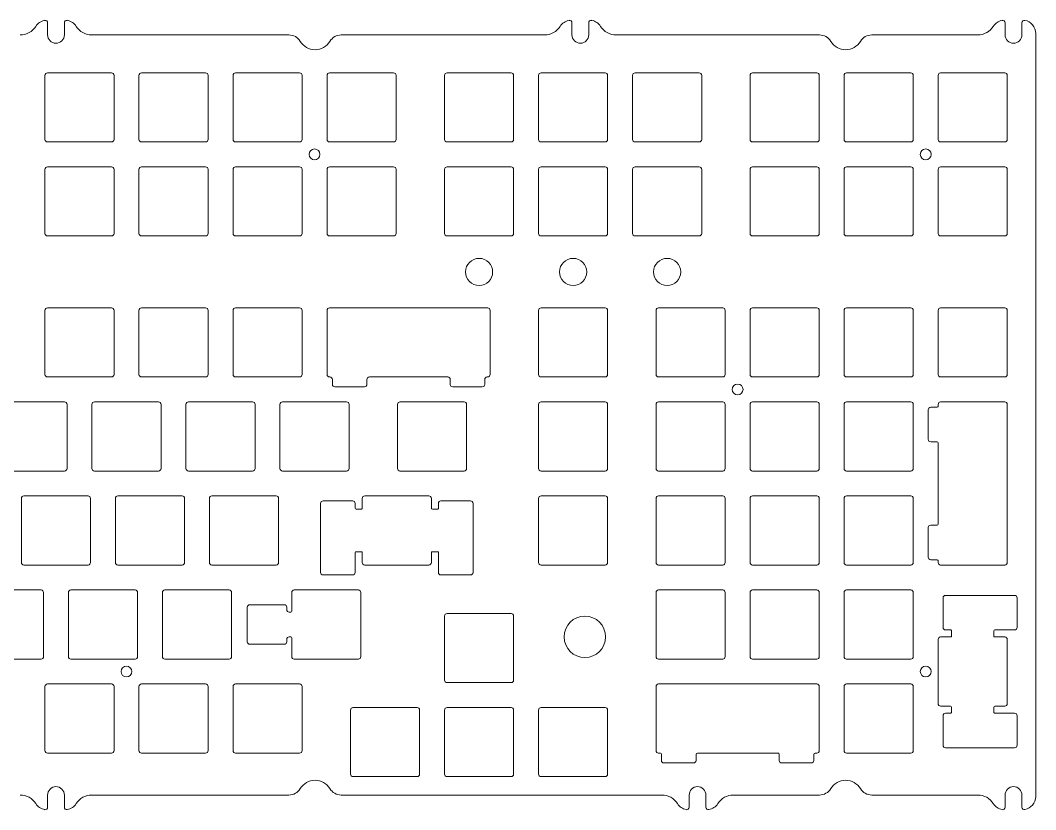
# Model space of a CAD drawing. Header units: millimetres. Extents: x 15 to 412, y 97 to 256.
# Drawn here: x 206.1 to 411.8, y 96.5 to 256.5 of the extents above; entities that cross this region are included whole.
import ezdxf

# ---------------------------------------------------------------- set-up
doc = ezdxf.new("R2010")
doc.units = ezdxf.units.MM
doc.layers.add('VISIBLE', color=7, linetype='Continuous', lineweight=0)

msp = doc.modelspace()

# ---------------------------------------------------------------- linework, layer by layer
at = {"layer": 'VISIBLE'}
for p, q in [((211.63, 255.96), (211.63, 253.5)), ((215.03, 253.5), (215.03, 255.96)), ((317.88, 255.96), (317.88, 253.5)), ((321.28, 253.5), (321.28, 255.96)), ((405.63, 255.96), (405.63, 253.5)), ((409.03, 253.5), (409.03, 255.96)), ((220.56, 253.5), (260.52, 253.5)), ((271.14, 253.5), (312.36, 253.5)), ((326.81, 253.5), (368.02, 253.5)), ((378.64, 253.5), (400.11, 253.5)), ((411.83, 253.8), (411.83, 99.2)), ((211.1, 232.32), (211.1, 245.32)), ((211.6, 245.82), (224.6, 245.82)), ((225.1, 245.32), (225.1, 232.32)), ((230.15, 232.32), (230.15, 245.32)), ((230.65, 245.82), (243.65, 245.82)), ((244.15, 245.32), (244.15, 232.32)), ((249.2, 232.32), (249.2, 245.32)), ((249.7, 245.82), (262.7, 245.82)), ((263.2, 245.32), (263.2, 232.32)), ((268.25, 232.32), (268.25, 245.32)), ((268.75, 245.82), (281.75, 245.82)), ((282.25, 245.32), (282.25, 232.32)), ((292.06, 232.32), (292.06, 245.32)), ((292.56, 245.82), (305.56, 245.82)), ((306.06, 245.32), (306.06, 232.32)), ((311.11, 232.32), (311.11, 245.32)), ((311.61, 245.82), (324.61, 245.82)), ((325.11, 245.32), (325.11, 232.32)), ((330.16, 245.32), (330.16, 232.32)), ((343.66, 245.82), (330.66, 245.82)), ((344.16, 232.32), (344.16, 245.32)), ((353.97, 245.32), (353.97, 232.32)), ((367.47, 245.82), (354.47, 245.82)), ((367.97, 232.32), (367.97, 245.32)), ((373.02, 232.32), (373.02, 245.32)), ((373.52, 245.82), (386.52, 245.82)), ((387.02, 245.32), (387.02, 232.32)), ((392.07, 245.32), (392.07, 232.32)), ((405.57, 245.82), (392.57, 245.82)), ((406.07, 232.32), (406.07, 245.32)), ((224.6, 231.82), (211.6, 231.82)), ((243.65, 231.82), (230.65, 231.82)), ((262.7, 231.82), (249.7, 231.82)), ((281.75, 231.82), (268.75, 231.82)), ((305.56, 231.82), (292.56, 231.82)), ((324.61, 231.82), (311.61, 231.82)), ((330.66, 231.82), (343.66, 231.82)), ((354.47, 231.82), (367.47, 231.82)), ((386.52, 231.82), (373.52, 231.82)), ((392.57, 231.82), (405.57, 231.82)), ((211.6, 226.77), (224.6, 226.77)), ((230.65, 226.77), (243.65, 226.77)), ((249.7, 226.77), (262.7, 226.77)), ((268.75, 226.77), (281.75, 226.77)), ((292.56, 226.77), (305.56, 226.77)), ((311.61, 226.77), (324.61, 226.77)), ((330.66, 226.77), (343.66, 226.77)), ((354.47, 226.77), (367.47, 226.77)), ((373.52, 226.77), (386.52, 226.77)), ((392.57, 226.77), (405.57, 226.77)), ((211.1, 213.27), (211.1, 226.27)), ((225.1, 226.27), (225.1, 213.27)), ((230.15, 213.27), (230.15, 226.27)), ((244.15, 226.27), (244.15, 213.27)), ((249.2, 213.27), (249.2, 226.27)), ((263.2, 226.27), (263.2, 213.27)), ((268.25, 213.27), (268.25, 226.27)), ((282.25, 226.27), (282.25, 213.27)), ((292.06, 213.27), (292.06, 226.27)), ((306.06, 226.27), (306.06, 213.27)), ((311.11, 213.27), (311.11, 226.27)), ((325.11, 226.27), (325.11, 213.27)), ((330.16, 213.27), (330.16, 226.27)), ((344.16, 226.27), (344.16, 213.27)), ((353.97, 213.27), (353.97, 226.27)), ((367.97, 226.27), (367.97, 213.27)), ((373.02, 213.27), (373.02, 226.27)), ((387.02, 226.27), (387.02, 213.27)), ((392.07, 213.27), (392.07, 226.27)), ((406.07, 226.27), (406.07, 213.27)), ((224.6, 212.77), (211.6, 212.77)), ((243.65, 212.77), (230.65, 212.77)), ((262.7, 212.77), (249.7, 212.77)), ((281.75, 212.77), (268.75, 212.77)), ((305.56, 212.77), (292.56, 212.77)), ((324.61, 212.77), (311.61, 212.77)), ((343.66, 212.77), (330.66, 212.77)), ((367.47, 212.77), (354.47, 212.77)), ((386.52, 212.77), (373.52, 212.77)), ((405.57, 212.77), (392.57, 212.77)), ((211.1, 184.7), (211.1, 197.7)), ((211.6, 198.2), (224.6, 198.2)), ((225.1, 197.7), (225.1, 184.7)), ((230.15, 197.7), (230.15, 184.7)), ((243.65, 198.2), (230.65, 198.2)), ((244.15, 184.7), (244.15, 197.7)), ((249.2, 197.7), (249.2, 184.7)), ((262.7, 198.2), (249.7, 198.2)), ((263.2, 184.7), (263.2, 197.7)), ((268.25, 184.7), (268.25, 197.7)), ((268.75, 198.2), (300.8, 198.2)), ((301.3, 197.7), (301.3, 184.7)), ((311.11, 197.7), (311.11, 184.7)), ((324.61, 198.2), (311.61, 198.2)), ((325.11, 184.7), (325.11, 197.7)), ((334.92, 184.7), (334.92, 197.7)), ((335.42, 198.2), (348.42, 198.2)), ((348.92, 197.7), (348.92, 184.7)), ((353.97, 184.7), (353.97, 197.7)), ((354.47, 198.2), (367.47, 198.2)), ((367.97, 197.7), (367.97, 184.7)), ((373.02, 184.7), (373.02, 197.7)), ((373.52, 198.2), (386.52, 198.2)), ((387.02, 197.7), (387.02, 184.7)), ((392.07, 184.7), (392.07, 197.7)), ((392.57, 198.2), (405.57, 198.2)), ((406.07, 197.7), (406.07, 184.7)), ((224.6, 184.2), (211.6, 184.2)), ((230.65, 184.2), (243.65, 184.2)), ((249.7, 184.2), (262.7, 184.2)), ((268.83, 184.2), (268.75, 184.2)), ((269.33, 182.7), (269.33, 183.7)), ((276.33, 183.7), (276.33, 182.7)), ((292.71, 184.2), (276.83, 184.2)), ((293.21, 182.7), (293.21, 183.7)), ((300.21, 183.7), (300.21, 182.7)), ((300.8, 184.2), (300.71, 184.2)), ((311.61, 184.2), (324.61, 184.2)), ((348.42, 184.2), (335.42, 184.2)), ((367.47, 184.2), (354.47, 184.2)), ((386.52, 184.2), (373.52, 184.2)), ((405.57, 184.2), (392.57, 184.2)), ((275.83, 182.2), (269.83, 182.2)), ((299.71, 182.2), (293.71, 182.2)), ((202.07, 179.15), (215.07, 179.15)), ((221.12, 179.15), (234.12, 179.15)), ((253.17, 179.15), (240.17, 179.15)), ((259.22, 179.15), (272.22, 179.15)), ((283.03, 179.15), (296.03, 179.15)), ((311.61, 179.15), (324.61, 179.15)), ((348.42, 179.15), (335.42, 179.15)), ((354.47, 179.15), (367.47, 179.15)), ((386.52, 179.15), (373.52, 179.15)), ((405.57, 179.15), (392.57, 179.15)), ((215.57, 178.65), (215.57, 165.65)), ((220.62, 165.65), (220.62, 178.65)), ((234.62, 178.65), (234.62, 165.65)), ((239.67, 178.65), (239.67, 165.65)), ((253.67, 165.65), (253.67, 178.65)), ((258.72, 165.65), (258.72, 178.65)), ((272.72, 178.65), (272.72, 165.65)), ((282.53, 165.65), (282.53, 178.65)), ((296.53, 178.65), (296.53, 165.65)), ((311.11, 165.65), (311.11, 178.65)), ((325.11, 178.65), (325.11, 165.65)), ((334.92, 178.65), (334.92, 165.65)), ((348.92, 165.65), (348.92, 178.65)), ((353.97, 165.65), (353.97, 178.65)), ((367.97, 178.65), (367.97, 165.65)), ((373.02, 178.65), (373.02, 165.65)), ((387.02, 165.65), (387.02, 178.65)), ((390.07, 177.56), (390.07, 171.56)), ((391.77, 178.06), (390.57, 178.06)), ((392.07, 178.65), (392.07, 178.36)), ((406.07, 146.6), (406.07, 178.65)), ((390.57, 171.06), (391.77, 171.06)), ((392.07, 170.76), (392.07, 154.48)), ((215.07, 165.15), (202.07, 165.15)), ((234.12, 165.15), (221.12, 165.15)), ((240.17, 165.15), (253.17, 165.15)), ((272.22, 165.15), (259.22, 165.15)), ((296.03, 165.15), (283.03, 165.15)), ((324.61, 165.15), (311.61, 165.15)), ((335.42, 165.15), (348.42, 165.15)), ((367.47, 165.15), (354.47, 165.15)), ((373.52, 165.15), (386.52, 165.15)), ((206.33, 146.6), (206.33, 159.6)), ((206.83, 160.1), (219.83, 160.1)), ((220.33, 159.6), (220.33, 146.6)), ((225.38, 146.6), (225.38, 159.6)), ((225.88, 160.1), (238.88, 160.1)), ((239.38, 159.6), (239.38, 146.6)), ((244.43, 146.6), (244.43, 159.6)), ((244.93, 160.1), (257.93, 160.1)), ((258.43, 159.6), (258.43, 146.6)), ((266.95, 144.6), (266.95, 158.6)), ((267.45, 159.1), (273.45, 159.1)), ((273.95, 158.6), (273.95, 157.6)), ((275.39, 157.6), (275.39, 159.6)), ((275.89, 160.1), (288.89, 160.1)), ((289.39, 159.6), (289.39, 157.6)), ((290.83, 157.6), (290.83, 158.6)), ((291.33, 159.1), (297.33, 159.1)), ((297.83, 158.6), (297.83, 157.6)), ((311.11, 159.6), (311.11, 146.6)), ((324.61, 160.1), (311.61, 160.1)), ((325.11, 146.6), (325.11, 159.6)), ((334.92, 146.6), (334.92, 159.6)), ((335.42, 160.1), (348.42, 160.1)), ((348.92, 159.6), (348.92, 146.6)), ((353.97, 159.6), (353.97, 146.6)), ((367.47, 160.1), (354.47, 160.1)), ((367.97, 146.6), (367.97, 159.6)), ((373.02, 146.6), (373.02, 159.6)), ((373.52, 160.1), (386.52, 160.1)), ((387.02, 159.6), (387.02, 146.6)), ((274.15, 157.4), (275.19, 157.4)), ((289.59, 157.4), (290.63, 157.4)), ((297.83, 157.6), (297.83, 144.6)), ((390.07, 153.68), (390.07, 147.68)), ((391.77, 154.18), (390.57, 154.18)), ((273.95, 148.6), (273.95, 144.6)), ((275.19, 148.8), (274.15, 148.8)), ((275.39, 146.6), (275.39, 148.6)), ((289.39, 148.6), (289.39, 146.6)), ((290.63, 148.8), (289.59, 148.8)), ((290.83, 144.6), (290.83, 148.6)), ((219.83, 146.1), (206.83, 146.1)), ((238.88, 146.1), (225.88, 146.1)), ((257.93, 146.1), (244.93, 146.1)), ((288.89, 146.1), (275.89, 146.1)), ((311.61, 146.1), (324.61, 146.1)), ((348.42, 146.1), (335.42, 146.1)), ((354.47, 146.1), (367.47, 146.1)), ((386.52, 146.1), (373.52, 146.1)), ((390.57, 147.18), (391.77, 147.18)), ((392.07, 146.88), (392.07, 146.6)), ((392.57, 146.1), (405.57, 146.1)), ((273.45, 144.1), (267.45, 144.1)), ((297.33, 144.1), (291.33, 144.1)), ((197.31, 141.05), (210.31, 141.05)), ((210.81, 140.55), (210.81, 127.55)), ((215.86, 127.55), (215.86, 140.55)), ((216.36, 141.05), (229.36, 141.05)), ((229.86, 140.55), (229.86, 127.55)), ((234.91, 127.55), (234.91, 140.55)), ((235.41, 141.05), (248.41, 141.05)), ((248.91, 140.55), (248.91, 127.55)), ((261.1, 136.75), (261.1, 140.55)), ((261.6, 141.05), (274.6, 141.05)), ((275.1, 140.55), (275.1, 127.55)), ((334.92, 127.55), (334.92, 140.55)), ((335.42, 141.05), (348.42, 141.05)), ((348.92, 140.55), (348.92, 127.55)), ((353.97, 127.55), (353.97, 140.55)), ((354.47, 141.05), (367.47, 141.05)), ((367.97, 140.55), (367.97, 127.55)), ((373.02, 127.55), (373.02, 140.55)), ((373.52, 141.05), (386.52, 141.05)), ((387.02, 140.55), (387.02, 127.55)), ((393.57, 139.96), (394.57, 139.96)), ((394.57, 139.96), (407.57, 139.96)), ((252.6, 138.05), (259.6, 138.05)), ((393.07, 133.46), (393.07, 139.46)), ((408.07, 139.46), (408.07, 133.46)), ((252.1, 130.55), (252.1, 137.55)), ((260.1, 137.55), (260.1, 137.05)), ((260.6, 136.55), (260.9, 136.55)), ((292.06, 135.78), (292.06, 122.78)), ((305.56, 136.28), (292.56, 136.28)), ((306.06, 122.78), (306.06, 135.78)), ((394.57, 132.96), (393.57, 132.96)), ((394.77, 131.72), (394.77, 132.76)), ((403.37, 132.76), (403.37, 131.72)), ((407.57, 132.96), (403.57, 132.96)), ((259.6, 130.05), (252.6, 130.05)), ((260.1, 131.05), (260.1, 130.55)), ((260.9, 131.55), (260.6, 131.55)), ((261.1, 127.55), (261.1, 131.35)), ((392.07, 118.02), (392.07, 131.02)), ((392.57, 131.52), (394.57, 131.52)), ((403.57, 131.52), (405.57, 131.52)), ((406.07, 131.02), (406.07, 118.02)), ((210.31, 127.05), (197.31, 127.05)), ((229.36, 127.05), (216.36, 127.05)), ((248.41, 127.05), (235.41, 127.05)), ((274.6, 127.05), (261.6, 127.05)), ((348.42, 127.05), (335.42, 127.05)), ((367.47, 127.05), (354.47, 127.05)), ((386.52, 127.05), (373.52, 127.05)), ((211.1, 121.5), (211.1, 108.5)), ((224.6, 122), (211.6, 122)), ((225.1, 108.5), (225.1, 121.5)), ((230.15, 108.5), (230.15, 121.5)), ((230.65, 122), (243.65, 122)), ((244.15, 121.5), (244.15, 108.5)), ((249.2, 121.5), (249.2, 108.5)), ((262.7, 122), (249.7, 122)), ((263.2, 108.5), (263.2, 121.5)), ((292.56, 122.28), (305.56, 122.28)), ((334.92, 108.5), (334.92, 121.5)), ((335.42, 122), (367.47, 122)), ((367.97, 121.5), (367.97, 108.5)), ((373.02, 108.5), (373.02, 121.5)), ((373.52, 122), (386.52, 122)), ((387.02, 121.5), (387.02, 108.5)), ((394.57, 117.52), (392.57, 117.52)), ((394.77, 116.28), (394.77, 117.32)), ((403.37, 117.32), (403.37, 116.28)), ((405.57, 117.52), (403.57, 117.52)), ((273.01, 103.73), (273.01, 116.73)), ((273.51, 117.23), (286.51, 117.23)), ((287.01, 116.73), (287.01, 103.73)), ((292.06, 103.73), (292.06, 116.73)), ((292.56, 117.23), (305.56, 117.23)), ((306.06, 116.73), (306.06, 103.73)), ((311.11, 103.73), (311.11, 116.73)), ((311.61, 117.23), (324.61, 117.23)), ((325.11, 116.73), (325.11, 103.73)), ((393.07, 109.58), (393.07, 115.58)), ((393.57, 116.08), (394.57, 116.08)), ((403.57, 116.08), (407.57, 116.08)), ((408.07, 115.58), (408.07, 109.58)), ((407.57, 109.08), (393.57, 109.08)), ((211.6, 108), (224.6, 108)), ((243.65, 108), (230.65, 108)), ((249.7, 108), (262.7, 108)), ((335.71, 108), (335.42, 108)), ((336.01, 106.5), (336.01, 107.7)), ((343.01, 107.7), (343.01, 106.5)), ((359.58, 108), (343.31, 108)), ((359.88, 106.5), (359.88, 107.7)), ((366.88, 107.7), (366.88, 106.5)), ((367.47, 108), (367.18, 108)), ((386.52, 108), (373.52, 108)), ((342.51, 106), (336.51, 106)), ((366.38, 106), (360.38, 106)), ((286.51, 103.23), (273.51, 103.23)), ((305.56, 103.23), (292.56, 103.23)), ((324.61, 103.23), (311.61, 103.23)), ((211.63, 99.5), (211.63, 97.03)), ((215.03, 97.03), (215.03, 99.5)), ((260.52, 99.5), (220.56, 99.5)), ((336.11, 99.5), (271.14, 99.5)), ((341.63, 99.5), (341.63, 97.03)), ((345.03, 97.03), (345.03, 99.5)), ((368.02, 99.5), (350.56, 99.5)), ((400.11, 99.5), (378.64, 99.5)), ((405.63, 99.5), (405.63, 97.03)), ((409.03, 97.03), (409.03, 99.5))]:
    msp.add_line(p, q, dxfattribs=at)
for centre, radius in [((265.72, 229.3), 1.1), ((389.55, 229.3), 1.1), ((299.06, 205.48), 2.75), ((318.11, 205.48), 2.75), ((337.16, 205.48), 2.75), ((351.45, 181.67), 1.1), ((320.49, 131.55), 4.2), ((227.62, 124.52), 1.1), ((389.55, 124.52), 1.1)]:
    msp.add_circle(centre, radius, dxfattribs=at)
for centre, radius, start, end in [((206.11, 257.2), 3.7, 270.001, 327.9105), ((211.53, 253.8), 2.7, 100.305, 147.9074), ((211.13, 255.96), 0.5, 0.0538, 100.2443), ((215.53, 255.96), 0.5, 79.6443, 179.9452), ((215.14, 253.8), 2.7, 32.0927, 79.6952), ((220.56, 257.2), 3.7, 212.0894, 269.9989), ((312.36, 257.2), 3.7, 270.001, 327.9105), ((317.78, 253.8), 2.7, 100.305, 147.9074), ((317.38, 255.96), 0.5, 0.0538, 100.2443), ((321.78, 255.96), 0.5, 79.6443, 179.9452), ((321.39, 253.8), 2.7, 32.0927, 79.6952), ((326.81, 257.2), 3.7, 212.0894, 269.9989), ((400.11, 257.2), 3.7, 270.001, 327.9105), ((405.53, 253.8), 2.7, 100.305, 147.9074), ((405.13, 255.96), 0.5, 0.0538, 100.2443), ((409.53, 255.96), 0.5, 79.4759, 179.962), ((409.13, 253.8), 2.7, 0, 79.5141), ((213.33, 253.5), 1.7, 180, 0), ((260.52, 250.8), 2.7, 31.0714, 89.9972), ((271.14, 250.8), 2.7, 90.003, 148.9287), ((319.58, 253.5), 1.7, 180, 0), ((368.02, 250.8), 2.7, 31.0714, 89.9972), ((378.64, 250.8), 2.7, 90.003, 148.9287), ((407.33, 253.5), 1.7, 180, 0), ((265.83, 254), 3.5, 211.0731, 328.9269), ((373.33, 254), 3.5, 211.0731, 328.9269), ((211.6, 245.32), 0.5, 90, 180), ((224.6, 245.32), 0.5, 0, 90), ((230.65, 245.32), 0.5, 90.0011, 180), ((243.65, 245.32), 0.5, 0, 90.0001), ((249.7, 245.32), 0.5, 90, 180), ((262.7, 245.32), 0.5, 0, 90), ((268.75, 245.32), 0.5, 90, 180), ((281.75, 245.32), 0.5, 0, 90), ((292.56, 245.32), 0.501, 90.0584, 180), ((305.56, 245.32), 0.5, 0, 89.9427), ((311.61, 245.32), 0.499, 89.9427, 180), ((324.61, 245.32), 0.5, 0, 89.9427), ((330.66, 245.32), 0.499, 89.9427, 180), ((343.66, 245.32), 0.5, 0, 89.9427), ((354.47, 245.32), 0.5, 90, 180), ((367.47, 245.32), 0.5, 0, 90), ((373.52, 245.32), 0.5, 90, 180), ((386.52, 245.32), 0.5, 0, 90), ((392.57, 245.32), 0.5, 90, 180), ((405.57, 245.32), 0.5, 0, 90), ((211.6, 232.32), 0.5, 180, 270), ((224.6, 232.32), 0.5, 270, 0), ((230.65, 232.32), 0.5, 180, 269.9999), ((243.65, 232.32), 0.5, 269.9989, 0), ((249.7, 232.32), 0.5, 180, 270), ((262.7, 232.32), 0.5, 270, 0), ((268.75, 232.32), 0.5, 180, 270), ((281.75, 232.32), 0.5, 270, 0), ((292.56, 232.32), 0.5, 180, 270.0573), ((305.56, 232.32), 0.499, 269.9416, 0), ((311.61, 232.32), 0.5, 180, 270.0573), ((324.61, 232.32), 0.5, 269.9427, 0), ((330.66, 232.32), 0.5, 180, 270.0573), ((343.66, 232.32), 0.499, 269.9427, 0), ((354.47, 232.32), 0.5, 180, 270), ((367.47, 232.32), 0.5, 270, 0), ((373.52, 232.32), 0.5, 180, 270), ((386.52, 232.32), 0.5, 270, 0), ((392.57, 232.32), 0.5, 180, 270), ((405.57, 232.32), 0.5, 270, 0), ((211.6, 226.27), 0.5, 90, 180), ((224.6, 226.27), 0.5, 0, 90), ((230.65, 226.27), 0.5, 90.0011, 180), ((243.65, 226.27), 0.5, 0, 90.0001), ((249.7, 226.27), 0.5, 90, 180), ((262.7, 226.27), 0.5, 0, 90), ((268.75, 226.27), 0.5, 90, 180), ((281.75, 226.27), 0.5, 0, 90), ((292.56, 226.27), 0.501, 90.0584, 180), ((305.56, 226.27), 0.5, 0, 89.9427), ((311.61, 226.27), 0.499, 89.9427, 180), ((324.61, 226.27), 0.5, 0, 89.9427), ((330.66, 226.27), 0.499, 89.9427, 180), ((343.66, 226.27), 0.5, 0, 89.9427), ((354.47, 226.27), 0.5, 90, 180), ((367.47, 226.27), 0.5, 0, 90), ((373.52, 226.27), 0.5, 90, 180), ((386.52, 226.27), 0.5, 0, 90), ((392.57, 226.27), 0.5, 90, 180), ((405.57, 226.27), 0.5, 0, 90), ((211.6, 213.27), 0.5, 180, 270), ((224.6, 213.27), 0.5, 270, 0), ((230.65, 213.27), 0.5, 180, 269.9999), ((243.65, 213.27), 0.5, 269.9989, 0), ((249.7, 213.27), 0.5, 180, 270), ((262.7, 213.27), 0.5, 270, 0), ((268.75, 213.27), 0.5, 180, 270), ((281.75, 213.27), 0.5, 270, 0), ((292.56, 213.27), 0.5, 180, 269.9427), ((305.56, 213.27), 0.5, 270.0561, 0), ((311.61, 213.27), 0.5, 180, 270.0573), ((324.61, 213.27), 0.501, 270.0573, 0), ((330.66, 213.27), 0.5, 180, 270.0573), ((343.66, 213.27), 0.501, 270.0573, 0), ((354.47, 213.27), 0.5, 180, 270), ((367.47, 213.27), 0.5, 270, 0), ((373.52, 213.27), 0.5, 180, 270), ((386.52, 213.27), 0.5, 270, 0), ((392.57, 213.27), 0.5, 180, 270), ((405.57, 213.27), 0.5, 270, 0), ((211.6, 197.7), 0.5, 90, 180), ((224.6, 197.7), 0.5, 0, 90), ((230.65, 197.7), 0.5, 90.0001, 180), ((243.65, 197.7), 0.5, 0, 90.0011), ((249.7, 197.7), 0.5, 90, 180), ((262.7, 197.7), 0.5, 0, 90), ((268.75, 197.7), 0.5, 90.0011, 180.0001), ((300.8, 197.7), 0.5, 0, 90.0001), ((311.61, 197.7), 0.499, 89.9427, 180), ((324.61, 197.7), 0.5, 0, 90.0573), ((335.42, 197.7), 0.5, 90, 180), ((348.42, 197.7), 0.5, 0, 90), ((354.47, 197.7), 0.5, 90, 180), ((367.47, 197.7), 0.5, 0, 90), ((373.52, 197.7), 0.5, 90, 180), ((386.52, 197.7), 0.5, 0, 90), ((392.57, 197.7), 0.5, 90, 180), ((405.57, 197.7), 0.5, 0, 90), ((211.6, 184.7), 0.5, 180, 270), ((224.6, 184.7), 0.5, 270, 0), ((230.65, 184.7), 0.5, 180, 269.9989), ((243.65, 184.7), 0.5, 269.9999, 0), ((249.7, 184.7), 0.5, 180, 270), ((262.7, 184.7), 0.5, 270, 0), ((268.75, 184.7), 0.5, 180, 269.9999), ((268.83, 183.7), 0.5, 45, 90), ((268.83, 183.7), 0.5, 0.0001, 45), ((276.83, 183.7), 0.5, 135, 180), ((276.83, 183.7), 0.5, 90, 135), ((292.71, 183.7), 0.5, 45, 90), ((292.71, 183.7), 0.5, 0.0001, 45), ((300.71, 183.7), 0.5, 135, 180), ((300.71, 183.7), 0.5, 90, 135), ((300.8, 184.7), 0.5, 269.9989, 0), ((311.61, 184.7), 0.5, 180, 270.0573), ((324.61, 184.7), 0.501, 270.0573, 0), ((335.42, 184.7), 0.5, 180, 270), ((348.42, 184.7), 0.5, 270, 0), ((354.47, 184.7), 0.5, 180, 270), ((367.47, 184.7), 0.5, 270, 0), ((373.52, 184.7), 0.5, 180, 270), ((386.52, 184.7), 0.5, 270, 0), ((392.57, 184.7), 0.5, 180, 270), ((405.57, 184.7), 0.5, 270, 0), ((269.83, 182.7), 0.5, 180, 269.9998), ((275.83, 182.7), 0.5, 269.9989, 0), ((293.71, 182.7), 0.5, 180, 269.9998), ((299.71, 182.7), 0.5, 269.9989, 0), ((215.07, 178.65), 0.5, 0, 90), ((221.12, 178.65), 0.5, 90, 180), ((234.12, 178.65), 0.5, 0, 90), ((240.17, 178.65), 0.5, 90, 180), ((253.17, 178.65), 0.5, 0, 90), ((259.22, 178.65), 0.5, 90, 180), ((272.22, 178.65), 0.5, 0, 90), ((283.03, 178.65), 0.5, 89.9439, 180), ((296.03, 178.65), 0.5, 0, 90.0574), ((311.61, 178.65), 0.499, 89.9427, 180), ((324.61, 178.65), 0.5, 0, 90.0573), ((335.42, 178.65), 0.5, 90, 180), ((348.42, 178.65), 0.5, 0, 90), ((354.47, 178.65), 0.5, 90, 180), ((367.47, 178.65), 0.5, 0, 90), ((373.52, 178.65), 0.5, 90, 180), ((386.52, 178.65), 0.5, 0, 90), ((392.57, 178.65), 0.5, 90.0001, 180), ((405.57, 178.65), 0.5, 0, 90.0011), ((390.57, 177.56), 0.5, 90.0001, 179.9989), ((391.77, 178.36), 0.3, 269.9981, 0), ((390.57, 171.56), 0.5, 180, 269.9989), ((391.77, 170.76), 0.3, 0, 90.0004), ((215.07, 165.65), 0.5, 270, 0), ((221.12, 165.65), 0.5, 180, 270), ((234.12, 165.65), 0.5, 270, 0), ((240.17, 165.65), 0.5, 180, 270), ((253.17, 165.65), 0.5, 270, 0), ((259.22, 165.65), 0.5, 180, 270), ((272.22, 165.65), 0.5, 270, 0), ((283.03, 165.65), 0.5, 180, 269.9426), ((296.03, 165.65), 0.5, 270.0561, 360), ((311.61, 165.65), 0.5, 180, 270.0573), ((324.61, 165.65), 0.501, 270.0573, 0), ((335.42, 165.65), 0.5, 180, 270), ((348.42, 165.65), 0.5, 270, 0), ((354.47, 165.65), 0.5, 180, 270), ((367.47, 165.65), 0.5, 270, 0), ((373.52, 165.65), 0.5, 180, 270), ((386.52, 165.65), 0.5, 270, 0), ((206.83, 159.6), 0.5, 89.9439, 180), ((219.83, 159.6), 0.5, 0, 90.0574), ((225.88, 159.6), 0.5, 89.9427, 180), ((238.88, 159.6), 0.5, 0, 90.0573), ((244.93, 159.6), 0.5, 89.9427, 180), ((257.93, 159.6), 0.5, 0, 90.0573), ((267.45, 158.6), 0.5, 90.0298, 180), ((273.45, 158.6), 0.5, 0, 90.0288), ((275.89, 159.6), 0.5, 90.0298, 180), ((288.89, 159.6), 0.5, 0, 90.0288), ((291.33, 158.6), 0.5, 90.0298, 180), ((297.33, 158.6), 0.5, 0, 90.0288), ((311.61, 159.6), 0.499, 89.9427, 180), ((324.61, 159.6), 0.5, 0, 90.0573), ((335.42, 159.6), 0.5, 90, 180), ((348.42, 159.6), 0.5, 0, 90), ((354.47, 159.6), 0.5, 90, 180), ((367.47, 159.6), 0.5, 0, 90), ((373.52, 159.6), 0.5, 90, 180), ((386.52, 159.6), 0.5, 0, 90), ((274.15, 157.6), 0.2, 180, 269.9255), ((275.19, 157.6), 0.2, 269.927, 0), ((289.59, 157.6), 0.2, 180, 269.9255), ((290.63, 157.6), 0.2, 269.927, 0), ((391.77, 154.48), 0.3, 269.9981, 0), ((390.57, 153.68), 0.5, 90.0001, 179.9989), ((274.15, 148.6), 0.2, 90.0708, 179.9971), ((275.19, 148.6), 0.2, 360, 90.0745), ((289.59, 148.6), 0.2, 90.0708, 179.9971), ((290.63, 148.6), 0.2, 360, 90.0745), ((206.83, 146.6), 0.5, 180, 269.9426), ((219.83, 146.6), 0.5, 270.0561, 360), ((225.88, 146.6), 0.5, 180, 270.0573), ((238.88, 146.6), 0.501, 270.0573, 0), ((244.93, 146.6), 0.5, 180, 270.0573), ((257.93, 146.6), 0.501, 270.0573, 0), ((275.89, 146.6), 0.5, 180, 269.9712), ((288.89, 146.6), 0.5, 269.9702, 0), ((311.61, 146.6), 0.5, 180, 270.0573), ((324.61, 146.6), 0.5, 270.0573, 0), ((335.42, 146.6), 0.5, 180, 270), ((348.42, 146.6), 0.5, 270, 0), ((354.47, 146.6), 0.5, 180, 270), ((367.47, 146.6), 0.5, 270, 0), ((373.52, 146.6), 0.5, 180, 270), ((386.52, 146.6), 0.5, 270, 0), ((390.57, 147.68), 0.5, 180, 269.9989), ((391.77, 146.88), 0.3, 0, 90.0004), ((392.57, 146.6), 0.5, 179.9999, 269.9989), ((405.57, 146.6), 0.5, 269.9999, 0.0001), ((267.45, 144.6), 0.5, 180, 269.9712), ((273.45, 144.6), 0.5, 269.9702, 0), ((291.33, 144.6), 0.5, 180, 269.9712), ((297.33, 144.6), 0.5, 269.9702, 0), ((210.31, 140.55), 0.5, 0.0011, 89.9427), ((216.36, 140.55), 0.5, 89.9427, 180), ((229.36, 140.55), 0.5, 0.0011, 89.9427), ((235.41, 140.55), 0.5, 89.9427, 180), ((248.41, 140.55), 0.5, 0.0011, 89.9427), ((261.6, 140.55), 0.5, 89.9714, 180), ((274.6, 140.55), 0.5, 0.0011, 89.9714), ((335.42, 140.55), 0.5, 90, 180), ((348.42, 140.55), 0.5, 0.0011, 90), ((354.47, 140.55), 0.5, 90, 180), ((367.47, 140.55), 0.5, 0.0011, 90), ((373.52, 140.55), 0.5, 90, 180), ((386.52, 140.55), 0.5, 0.0011, 90), ((393.57, 139.46), 0.5, 90, 179.9999), ((407.57, 139.46), 0.5, 0.0011, 89.9999), ((252.6, 137.55), 0.5, 135, 180), ((252.6, 137.55), 0.5, 90, 135), ((259.6, 137.55), 0.5, 0, 90), ((260.6, 137.05), 0.5, 180, 270), ((260.9, 136.75), 0.2, 270.072, 0), ((292.56, 135.78), 0.5, 89.9426, 180.0574), ((305.56, 135.78), 0.5, 0, 90.0585), ((305.56, 135.78), 0.5, 359.9713, 360), ((393.57, 133.46), 0.5, 179.9989, 270.0001), ((394.57, 132.76), 0.2, 359.9999, 90), ((394.57, 131.72), 0.2, 270.0003, 0.0004), ((403.57, 132.76), 0.2, 89.9997, 179.9971), ((403.57, 131.72), 0.2, 179.9986, 270), ((407.57, 133.46), 0.5, 270, 0), ((252.6, 130.55), 0.5, 180, 225), ((252.6, 130.55), 0.5, 225, 270), ((259.6, 130.55), 0.5, 270, 0), ((260.6, 131.05), 0.5, 90, 180), ((260.9, 131.35), 0.2, 0.0003, 89.9284), ((392.57, 131.02), 0.5, 90, 179.9999), ((405.57, 131.02), 0.5, 0.0011, 89.9999), ((210.31, 127.55), 0.501, 270.0573, 0), ((216.36, 127.55), 0.5, 180, 270.0573), ((229.36, 127.55), 0.501, 270.0573, 0), ((235.41, 127.55), 0.5, 180, 270.0573), ((248.41, 127.55), 0.501, 270.0573, 0), ((261.6, 127.55), 0.5, 180, 270.0286), ((274.6, 127.55), 0.5, 270.0286, 0), ((335.42, 127.55), 0.5, 180, 270), ((348.42, 127.55), 0.5, 270, 0), ((354.47, 127.55), 0.5, 180, 270), ((367.47, 127.55), 0.5, 270, 0), ((373.52, 127.55), 0.5, 180, 270), ((386.52, 127.55), 0.5, 270, 0), ((211.6, 121.5), 0.5, 90.0001, 180), ((224.6, 121.5), 0.5, 0, 90.0011), ((230.65, 121.5), 0.5, 90.0011, 180), ((243.65, 121.5), 0.5, 0, 90.0001), ((249.7, 121.5), 0.5, 90.0001, 180), ((262.7, 121.5), 0.5, 0, 90.0011), ((292.56, 122.78), 0.501, 180.0572, 269.9416), ((305.56, 122.78), 0.5, 270.0574, 360), ((305.56, 122.78), 0.5, 0, 0.0286), ((335.42, 121.5), 0.5, 90.0011, 179.9999), ((367.47, 121.5), 0.5, 0.0011, 90.0002), ((373.52, 121.5), 0.5, 90, 179.9999), ((386.52, 121.5), 0.5, 0.0011, 90), ((392.57, 118.02), 0.5, 179.9989, 270.0001), ((394.57, 117.32), 0.2, 359.9999, 89.9999), ((403.57, 117.32), 0.2, 89.9997, 179.9971), ((405.57, 118.02), 0.5, 270, 0), ((273.51, 116.73), 0.5, 89.9426, 180.0574), ((286.51, 116.73), 0.5, 0, 90.043), ((286.51, 116.73), 0.5, 359.9713, 360), ((292.56, 116.73), 0.5, 89.9438, 180.0574), ((305.56, 116.73), 0.5, 0, 90.0574), ((305.56, 116.73), 0.5, 359.9713, 360), ((311.61, 116.73), 0.5, 89.9426, 180.0574), ((324.61, 116.73), 0.5, 0, 90.043), ((324.61, 116.73), 0.5, 359.9713, 360), ((393.57, 115.58), 0.5, 90, 179.9999), ((394.57, 116.28), 0.2, 270.0003, 0.0004), ((403.57, 116.28), 0.2, 179.9986, 270), ((407.57, 115.58), 0.5, 0.0011, 89.9999), ((393.57, 109.58), 0.5, 179.9989, 270.0001), ((407.57, 109.58), 0.5, 270, 0), ((211.6, 108.5), 0.5, 180, 269.9989), ((224.6, 108.5), 0.5, 269.9999, 0), ((230.65, 108.5), 0.5, 180, 269.9999), ((243.65, 108.5), 0.5, 269.9989, 0), ((249.7, 108.5), 0.5, 180, 269.9989), ((262.7, 108.5), 0.5, 269.9999, 0), ((335.42, 108.5), 0.5, 179.9989, 269.9999), ((335.71, 107.7), 0.3, 0, 90.0019), ((343.31, 107.7), 0.3, 90.0002, 179.9981), ((359.58, 107.7), 0.3, 0, 90.0019), ((367.18, 107.7), 0.3, 90.0002, 180), ((367.47, 108.5), 0.5, 269.9989, 0), ((373.52, 108.5), 0.5, 179.9989, 270), ((386.52, 108.5), 0.5, 270, 0), ((336.51, 106.5), 0.5, 179.9989, 269.9999), ((342.51, 106.5), 0.5, 269.9989, 0), ((360.38, 106.5), 0.5, 179.9989, 269.9998), ((366.38, 106.5), 0.5, 269.9989, 0), ((273.51, 103.73), 0.5, 179.9426, 270.0574), ((286.51, 103.73), 0.501, 270.0572, 359.9428), ((292.56, 103.73), 0.501, 180.0572, 269.9428), ((305.56, 103.73), 0.5, 270.0562, 360), ((305.56, 103.73), 0.5, 0, 0.0286), ((311.61, 103.73), 0.5, 179.9426, 270.0574), ((324.61, 103.73), 0.501, 270.0572, 359.9428), ((213.33, 99.5), 1.7, 360, 179.9999), ((265.83, 99), 3.5, 31.0731, 148.9269), ((343.33, 99.5), 1.7, 360, 179.9999), ((373.33, 99), 3.5, 31.0731, 148.9269), ((407.33, 99.5), 1.7, 360, 179.9999), ((206.11, 95.8), 3.7, 32.0895, 89.9991), ((220.56, 95.8), 3.7, 90.001, 147.9106), ((260.52, 102.2), 2.7, 270.0028, 328.9286), ((271.14, 102.2), 2.7, 211.0713, 269.9972), ((336.11, 95.8), 3.7, 32.0895, 89.9991), ((350.56, 95.8), 3.7, 90.001, 147.9106), ((368.02, 102.2), 2.7, 270.0028, 328.9286), ((378.64, 102.2), 2.7, 211.0713, 269.9972), ((400.11, 95.8), 3.7, 32.0895, 89.9991), ((409.13, 99.2), 2.7, 280.4859, 0), ((211.53, 99.2), 2.7, 212.0926, 259.695), ((211.13, 97.03), 0.501, 259.7557, 359.9454), ((215.53, 97.03), 0.501, 180.0539, 280.3559), ((215.14, 99.2), 2.7, 280.3048, 327.9073), ((341.53, 99.2), 2.7, 212.0926, 259.695), ((341.13, 97.03), 0.501, 259.7557, 359.9454), ((345.53, 97.03), 0.501, 180.0539, 280.3559), ((345.14, 99.2), 2.7, 280.3048, 327.9073), ((405.53, 99.2), 2.7, 212.0926, 259.695), ((405.13, 97.03), 0.501, 259.7557, 359.9454), ((409.53, 97.03), 0.5, 180.0379, 280.5242)]:
    msp.add_arc(centre, radius, start, end, dxfattribs=at)

doc.saveas('drawing.dxf')
